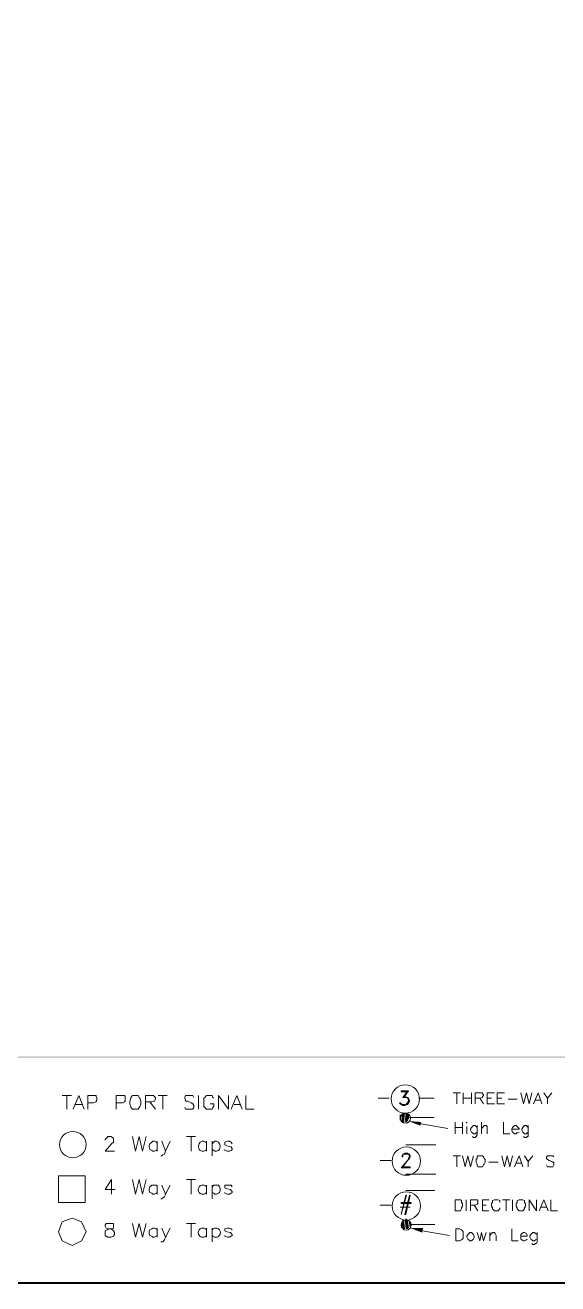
# Model space of a CAD drawing. Header units: millimetres. Extents: x 3.6 to 37.8, y 0.6 to 28.7.
# Drawn here: x 9.77 to 12.2, y 0.59 to 6.34 of the extents above; entities that cross this region are included whole.
import ezdxf

# ---------------------------------------------------------------- set-up
doc = ezdxf.new("R2010")
doc.units = ezdxf.units.MM
doc.layers.add('PDF_0', color=7, linetype='Continuous')

msp = doc.modelspace()

# ---------------------------------------------------------------- linework, layer by layer
at = {"layer": 'PDF_0', "lineweight": 0, "const_width": 0.00834}
msp.add_lwpolyline([(37.7648, 0.5988), (37.7648, 28.6993), (3.5681, 28.6993), (3.5681, 0.5988)], close=True, dxfattribs=at)
at = {"layer": 'PDF_0', "color": 8, "lineweight": 0, "true_color": 0x808080}
for points in [[(11.4369, 1.438, 1), (11.5662, 1.438, 1)], [(9.9232, 1.2295, 1), (10.0441, 1.2295, 1)], [(11.5704, 1.1544, 1), (11.4411, 1.1544, 1)], [(11.5704, 0.9501, 1), (11.4411, 0.9501, 1)]]:
    msp.add_lwpolyline(points, format="xyb", close=True, dxfattribs=at)
for points in [[(9.9354, 1.4537), (9.9771, 1.4537)], [(9.9562, 1.4537), (9.9562, 1.3911)], [(9.9854, 1.3911), (10.0104, 1.4537), (10.0355, 1.3911)], [(10.0521, 1.3911), (10.0521, 1.4537), (10.0772, 1.4537), (10.0897, 1.4537), (10.0897, 1.4495), (10.0938, 1.4411), (10.0938, 1.4328), (10.0897, 1.4286), (10.0897, 1.4245), (10.0772, 1.4203), (10.0521, 1.4203)], [(10.1814, 1.3911), (10.1814, 1.4537), (10.2106, 1.4537), (10.2189, 1.4537), (10.2231, 1.4495), (10.2231, 1.4411), (10.2231, 1.4328), (10.2231, 1.4286), (10.2189, 1.4245), (10.2106, 1.4203), (10.1814, 1.4203)], [(10.3148, 1.3911), (10.3148, 1.4537), (10.344, 1.4537), (10.3524, 1.4537), (10.3565, 1.4495), (10.3607, 1.4411), (10.3607, 1.437), (10.3565, 1.4286), (10.3524, 1.4286), (10.344, 1.4245), (10.3148, 1.4245)], [(10.3732, 1.4537), (10.4149, 1.4537)], [(10.3941, 1.4537), (10.3941, 1.3911)], [(10.5358, 1.4453), (10.5317, 1.4537), (10.5192, 1.4537), (10.5108, 1.4537), (10.4983, 1.4537), (10.4941, 1.4453), (10.4941, 1.4411), (10.4983, 1.4328), (10.4983, 1.4286), (10.5067, 1.4286), (10.5233, 1.4203), (10.5317, 1.4161), (10.5358, 1.4078), (10.5358, 1.3995), (10.5317, 1.3911), (10.5192, 1.3911), (10.5108, 1.3911), (10.4983, 1.3911), (10.4941, 1.3995)], [(10.5567, 1.4537), (10.5567, 1.3911)], [(10.6276, 1.4411), (10.6234, 1.4453), (10.6192, 1.4537), (10.6109, 1.4537), (10.5984, 1.4537), (10.5942, 1.4537), (10.5859, 1.4453), (10.5817, 1.4411), (10.5817, 1.4286), (10.5817, 1.4161), (10.5817, 1.4036), (10.5859, 1.3995), (10.5942, 1.3911), (10.5984, 1.3911), (10.6109, 1.3911), (10.6192, 1.3911), (10.6234, 1.3995), (10.6276, 1.4036), (10.6276, 1.4161), (10.6109, 1.4161)], [(10.6484, 1.3911), (10.6484, 1.4537), (10.6943, 1.3911), (10.6943, 1.4537)], [(10.7068, 1.3911), (10.7318, 1.4537), (10.7568, 1.3911)], [(10.7735, 1.4537), (10.7735, 1.3911), (10.8111, 1.3911)], [(11.4282, 1.4411), (11.3781, 1.4411)], [(11.4949, 1.4495), (11.4991, 1.4495), (11.5116, 1.4453), (11.5158, 1.4411), (11.5199, 1.4328), (11.5199, 1.4286), (11.5158, 1.4203), (11.5116, 1.412), (11.4991, 1.4078), (11.4907, 1.4078), (11.4824, 1.412), (11.4782, 1.4161), (11.4741, 1.4203), (11.4782, 1.4203)], [(11.5116, 1.4703), (11.4824, 1.4703), (11.4824, 1.4745), (11.5158, 1.4745), (11.4949, 1.4453)], [(11.5116, 1.4745), (11.4907, 1.4453), (11.4991, 1.4453), (11.5116, 1.4453), (11.5158, 1.4328)], [(11.5032, 1.4453), (11.5116, 1.4411), (11.5158, 1.4328), (11.5158, 1.4286), (11.5116, 1.4203), (11.5032, 1.412)], [(11.5616, 1.4411), (11.6325, 1.4411)], [(11.7201, 1.4662), (11.7534, 1.4662)], [(11.7368, 1.4662), (11.7368, 1.4161)], [(11.7659, 1.4662), (11.7659, 1.4161)], [(11.7659, 1.4411), (11.8035, 1.4411)], [(11.8035, 1.4662), (11.8035, 1.4161)], [(11.8201, 1.4161), (11.8201, 1.4662), (11.8452, 1.4662), (11.8535, 1.4662), (11.8535, 1.462), (11.8577, 1.4578), (11.8577, 1.4537), (11.8535, 1.4495), (11.8535, 1.4453), (11.8452, 1.4411), (11.8201, 1.4411)], [(11.841, 1.4411), (11.8577, 1.4161)], [(11.9077, 1.4161), (11.8744, 1.4161), (11.8744, 1.4662), (11.9077, 1.4662)], [(11.8744, 1.4411), (11.8952, 1.4411)], [(11.9536, 1.4161), (11.9202, 1.4161), (11.9202, 1.4662), (11.9536, 1.4662)], [(11.9202, 1.4411), (11.9411, 1.4411)], [(11.9703, 1.437), (12.012, 1.437)], [(12.0286, 1.4662), (12.0412, 1.4161), (12.0537, 1.4662), (12.0662, 1.4161), (12.0787, 1.4662)], [(12.087, 1.4161), (12.1079, 1.4662), (12.1245, 1.4161)], [(12.1329, 1.4662), (12.1496, 1.4411), (12.1496, 1.4161)], [(12.1704, 1.4662), (12.1496, 1.4411)], [(9.9938, 1.412), (10.0271, 1.412)], [(10.3357, 1.4245), (10.3607, 1.3911)], [(10.7193, 1.412), (10.7485, 1.412)], [(11.5158, 1.4245), (11.5116, 1.4161), (11.4991, 1.412), (11.4907, 1.412), (11.4824, 1.4161), (11.4782, 1.4203), (11.4866, 1.412)], [(12.0954, 1.4328), (12.1204, 1.4328)], [(11.4782, 1.3661), (11.4782, 1.3411)], [(11.4866, 1.3703), (11.4866, 1.3369)], [(11.4907, 1.3744), (11.4907, 1.3327)], [(11.4949, 1.3744), (11.4949, 1.3327)], [(11.4991, 1.3744), (11.5032, 1.3327)], [(11.5074, 1.3744), (11.5074, 1.3327)], [(11.5116, 1.3703), (11.5116, 1.3369)], [(11.5158, 1.3661), (11.5158, 1.3452)], [(11.5199, 1.3536), (11.6325, 1.3536)], [(11.5741, 1.3244), (11.6951, 1.3035)], [(11.7284, 1.3327), (11.7284, 1.2785)], [(11.7618, 1.3327), (11.7618, 1.2785)], [(11.8493, 1.3327), (11.8493, 1.2785)], [(11.9494, 1.3327), (11.9494, 1.2785), (11.9786, 1.2785)], [(10.1314, 1.2493), (10.1314, 1.2535), (10.1355, 1.2577), (10.1397, 1.2618), (10.1439, 1.266), (10.1564, 1.266), (10.1647, 1.2618), (10.1689, 1.2577), (10.1689, 1.2535), (10.1689, 1.2452), (10.1689, 1.241), (10.1606, 1.2327), (10.1314, 1.1993), (10.1731, 1.1993)], [(10.2565, 1.266), (10.269, 1.1993), (10.2857, 1.266), (10.3023, 1.1993), (10.319, 1.266)], [(10.5025, 1.266), (10.5442, 1.266)], [(10.5233, 1.266), (10.5233, 1.1993)], [(11.7284, 1.3077), (11.7618, 1.3077)], [(11.7826, 1.3119), (11.7826, 1.2785)], [(11.8285, 1.3077), (11.8243, 1.3119), (11.8201, 1.3161), (11.8118, 1.3161), (11.8076, 1.3119), (11.8035, 1.3077), (11.7993, 1.2994), (11.7993, 1.2952), (11.8035, 1.2869), (11.8076, 1.2827), (11.8118, 1.2785), (11.8201, 1.2785), (11.8243, 1.2827), (11.8285, 1.2869)], [(11.8285, 1.3161), (11.8285, 1.2744), (11.8243, 1.266), (11.8201, 1.2618), (11.8118, 1.2618), (11.8076, 1.266)], [(11.8493, 1.3035), (11.8577, 1.3119), (11.8618, 1.3161), (11.8702, 1.3161), (11.8744, 1.3119), (11.8744, 1.3035), (11.8744, 1.2785)], [(11.9869, 1.2994), (12.0203, 1.2994), (12.0203, 1.3035), (12.0161, 1.3077), (12.012, 1.3119), (12.0078, 1.3161), (11.9995, 1.3161), (11.9953, 1.3119), (11.9911, 1.3077), (11.9869, 1.2994), (11.9869, 1.2952), (11.9911, 1.2869), (11.9953, 1.2827), (11.9995, 1.2785), (12.0078, 1.2785), (12.012, 1.2827), (12.0203, 1.2869)], [(12.062, 1.3077), (12.0578, 1.3119), (12.0537, 1.3161), (12.0453, 1.3161), (12.0412, 1.3119), (12.037, 1.3077), (12.0328, 1.2994), (12.0328, 1.2952), (12.037, 1.2869), (12.0412, 1.2827), (12.0453, 1.2785), (12.0537, 1.2785), (12.0578, 1.2827), (12.062, 1.2869)], [(12.062, 1.3161), (12.062, 1.2744), (12.062, 1.266), (12.0578, 1.266), (12.0537, 1.2618), (12.0453, 1.2618), (12.0412, 1.266)], [(10.369, 1.2327), (10.3649, 1.241), (10.3565, 1.2452), (10.3482, 1.2452), (10.344, 1.241), (10.3357, 1.2327), (10.3315, 1.2243), (10.3315, 1.2201), (10.3357, 1.2076), (10.344, 1.2035), (10.3482, 1.1993), (10.3565, 1.1993), (10.3649, 1.2035), (10.369, 1.2076)], [(10.369, 1.2452), (10.369, 1.1993)], [(10.3899, 1.2452), (10.4066, 1.1993), (10.4274, 1.2452)], [(10.5942, 1.2327), (10.59, 1.241), (10.5817, 1.2452), (10.5734, 1.2452), (10.565, 1.241), (10.5609, 1.2327), (10.5567, 1.2243), (10.5567, 1.2201), (10.5609, 1.2076), (10.565, 1.2035), (10.5734, 1.1993), (10.5817, 1.1993), (10.59, 1.2035), (10.5942, 1.2076)], [(10.5942, 1.2452), (10.5942, 1.1993)], [(10.6192, 1.2452), (10.6192, 1.1785)], [(10.6192, 1.2327), (10.6276, 1.241), (10.6317, 1.2452), (10.6401, 1.2452), (10.6484, 1.241), (10.6526, 1.2327), (10.6568, 1.2243), (10.6568, 1.2201), (10.6526, 1.2076), (10.6484, 1.2035), (10.6401, 1.1993), (10.6317, 1.1993), (10.6276, 1.2035), (10.6192, 1.2076)], [(10.711, 1.2327), (10.7068, 1.241), (10.6985, 1.2452), (10.6901, 1.2452), (10.6776, 1.241), (10.6776, 1.2327), (10.6776, 1.2285), (10.686, 1.2243), (10.7026, 1.2201), (10.7068, 1.2201), (10.711, 1.2118), (10.711, 1.2076), (10.7068, 1.2035), (10.6985, 1.1993), (10.6901, 1.1993), (10.6776, 1.2035), (10.6776, 1.2076)], [(11.5032, 1.2285), (11.6408, 1.2285)], [(10.4066, 1.1993), (10.4024, 1.1868), (10.3941, 1.1826), (10.3899, 1.1785), (10.3857, 1.1785)], [(11.4365, 1.1576), (11.3865, 1.1576)], [(11.4866, 1.1284), (11.5241, 1.1284), (11.5241, 1.1242), (11.4824, 1.1242), (11.5116, 1.1576), (11.5158, 1.1659), (11.5199, 1.1743), (11.5199, 1.1785), (11.5158, 1.1868), (11.5116, 1.1868), (11.4991, 1.1868), (11.4907, 1.1868), (11.4907, 1.1785), (11.4907, 1.1743), (11.4866, 1.1743), (11.4866, 1.1785), (11.4907, 1.1868), (11.4991, 1.191), (11.5116, 1.191), (11.5158, 1.1868), (11.5199, 1.1868), (11.5241, 1.1785), (11.5241, 1.1743), (11.5199, 1.1659), (11.5116, 1.1576), (11.4866, 1.1242)], [(11.7201, 1.1785), (11.7534, 1.1785)], [(11.7368, 1.1785), (11.7368, 1.1284)], [(11.7618, 1.1785), (11.7743, 1.1284), (11.7868, 1.1785), (11.7993, 1.1284), (11.8118, 1.1785)], [(11.8827, 1.1493), (11.9244, 1.1493)], [(11.9411, 1.1785), (11.9536, 1.1284), (11.9661, 1.1785), (11.9786, 1.1284), (11.9911, 1.1785)], [(11.9995, 1.1284), (12.0203, 1.1785), (12.037, 1.1284)], [(12.0453, 1.1785), (12.062, 1.1534), (12.062, 1.1284)], [(12.0828, 1.1785), (12.062, 1.1534)], [(12.1788, 1.1743), (12.1746, 1.1785), (12.1662, 1.1785), (12.1579, 1.1785), (12.1496, 1.1785), (12.1454, 1.1743), (12.1454, 1.1659), (12.1496, 1.1618), (12.1579, 1.1576), (12.1704, 1.1534), (12.1746, 1.1493), (12.1788, 1.1493), (12.1788, 1.1409), (12.1788, 1.1368), (12.1746, 1.1284), (12.1662, 1.1284), (12.1579, 1.1284), (12.1496, 1.1284), (12.1454, 1.1368)], [(11.5032, 1.0951), (11.6408, 1.0951)], [(12.0078, 1.1451), (12.0328, 1.1451)], [(10.1606, 1.0033), (10.1606, 1.07), (10.1314, 1.0242), (10.1772, 1.0242)], [(10.2565, 1.07), (10.269, 1.0033), (10.2857, 1.07), (10.3023, 1.0033), (10.319, 1.07)], [(10.369, 1.0367), (10.3649, 1.045), (10.3565, 1.045), (10.3482, 1.045), (10.344, 1.045), (10.3357, 1.0367), (10.3315, 1.0283), (10.3315, 1.02), (10.3357, 1.0117), (10.344, 1.0075), (10.3482, 1.0033), (10.3565, 1.0033), (10.3649, 1.0075), (10.369, 1.0117)], [(10.369, 1.045), (10.369, 1.0033)], [(10.3899, 1.045), (10.4066, 1.0033), (10.4274, 1.045)], [(10.5025, 1.07), (10.5442, 1.07)], [(10.5233, 1.07), (10.5233, 1.0033)], [(10.5942, 1.045), (10.5942, 1.0033)], [(10.6192, 1.045), (10.6192, 0.9825)], [(10.6192, 1.0367), (10.6276, 1.045), (10.6317, 1.045), (10.6401, 1.045), (10.6484, 1.045), (10.6526, 1.0367), (10.6568, 1.0283), (10.6568, 1.02), (10.6526, 1.0117), (10.6484, 1.0075), (10.6401, 1.0033), (10.6317, 1.0033), (10.6276, 1.0075), (10.6192, 1.0117)], [(10.711, 1.0367), (10.7068, 1.045), (10.6985, 1.045), (10.6901, 1.045), (10.6776, 1.045), (10.6776, 1.0367), (10.6776, 1.0325), (10.686, 1.0283), (10.7026, 1.0242), (10.7068, 1.02), (10.711, 1.0158), (10.711, 1.0117), (10.7068, 1.0075), (10.6985, 1.0033), (10.6901, 1.0033), (10.6776, 1.0075), (10.6776, 1.0117)], [(10.4066, 1.0033), (10.4024, 0.9908), (10.3941, 0.9866), (10.3899, 0.9825), (10.3857, 0.9825)], [(11.5032, 1.02), (11.6367, 1.02)], [(11.7785, 0.9783), (11.7785, 0.9283)], [(11.7993, 0.9283), (11.7993, 0.9783), (11.8201, 0.9783), (11.8285, 0.9783), (11.8327, 0.9741), (11.8327, 0.97), (11.8327, 0.9658), (11.8327, 0.9616), (11.8285, 0.9574), (11.8201, 0.9533), (11.7993, 0.9533)], [(11.8827, 0.9283), (11.8535, 0.9283), (11.8535, 0.9783), (11.8827, 0.9783)], [(11.9327, 0.9658), (11.9327, 0.9741), (11.9244, 0.9783), (11.9202, 0.9783), (11.9119, 0.9783), (11.9077, 0.9783), (11.8994, 0.9741), (11.8994, 0.9658), (11.8952, 0.9616), (11.8952, 0.9491), (11.8994, 0.9408), (11.8994, 0.9366), (11.9077, 0.9283), (11.9119, 0.9283), (11.9202, 0.9283), (11.9244, 0.9283), (11.9327, 0.9366), (11.9327, 0.9408)], [(11.9452, 0.9783), (11.9786, 0.9783)], [(11.9619, 0.9783), (11.9619, 0.9283)], [(11.9911, 0.9783), (11.9911, 0.9283)], [(12.0662, 0.9283), (12.0662, 0.9783), (12.0995, 0.9283), (12.0995, 0.9783)], [(12.112, 0.9283), (12.1329, 0.9783), (12.1537, 0.9283)], [(12.1662, 0.9783), (12.1662, 0.9283), (12.1954, 0.9283)], [(11.4365, 0.9533), (11.3865, 0.9533)], [(11.4782, 0.9449), (11.5241, 0.9449), (11.4782, 0.9449)], [(11.816, 0.9533), (11.8327, 0.9283)], [(11.8535, 0.9533), (11.8702, 0.9533)], [(12.1204, 0.9449), (12.1454, 0.9449)], [(10.2565, 0.8699), (10.269, 0.8073), (10.2857, 0.8699), (10.3023, 0.8073), (10.319, 0.8699)], [(10.5025, 0.8699), (10.5442, 0.8699)], [(10.5233, 0.8699), (10.5233, 0.8073)], [(11.4866, 0.8782), (11.4866, 0.8532)], [(11.4907, 0.8866), (11.4907, 0.849)], [(11.4949, 0.8866), (11.4949, 0.8449)], [(11.5032, 0.8907), (11.4991, 0.8449)], [(11.5074, 0.8907), (11.5074, 0.8449)], [(11.5116, 0.8866), (11.5116, 0.8449)], [(11.5199, 0.8824), (11.5158, 0.849)], [(11.5241, 0.8782), (11.5241, 0.8574)], [(11.5241, 0.8657), (11.6367, 0.8657)], [(10.369, 0.8407), (10.3649, 0.8449), (10.3565, 0.849), (10.3482, 0.849), (10.344, 0.8449), (10.3357, 0.8407), (10.3315, 0.8324), (10.3315, 0.824), (10.3357, 0.8157), (10.344, 0.8115), (10.3482, 0.8073), (10.3565, 0.8073), (10.3649, 0.8115), (10.369, 0.8157)], [(10.369, 0.849), (10.369, 0.8073)], [(10.4066, 0.8073), (10.4024, 0.7948), (10.3941, 0.7865), (10.3899, 0.7865), (10.3857, 0.7865)], [(10.3899, 0.849), (10.4066, 0.8073), (10.4274, 0.849)], [(10.5942, 0.849), (10.5942, 0.8073)], [(10.6192, 0.849), (10.6192, 0.7865)], [(10.711, 0.8407), (10.7068, 0.8449), (10.6985, 0.849), (10.6901, 0.849), (10.6776, 0.8449), (10.6776, 0.8407), (10.6776, 0.8365), (10.686, 0.8324), (10.7026, 0.8282), (10.7068, 0.824), (10.711, 0.8198), (10.711, 0.8157), (10.7068, 0.8115), (10.6985, 0.8073), (10.6901, 0.8073), (10.6776, 0.8115), (10.6776, 0.8157)], [(11.5783, 0.8365), (11.7034, 0.8157)], [(11.8285, 0.8282), (11.841, 0.7907), (11.8493, 0.8282), (11.8577, 0.7907), (11.8702, 0.8282)], [(11.8869, 0.8282), (11.8869, 0.7907)], [(11.8869, 0.8157), (11.8952, 0.824), (11.8994, 0.8282), (11.9077, 0.8282), (11.9119, 0.824), (11.9161, 0.8157), (11.9161, 0.7907)], [(11.9869, 0.8449), (11.9869, 0.7907), (12.0161, 0.7907)], [(12.0286, 0.8115), (12.0578, 0.8115), (12.0578, 0.8157), (12.0537, 0.824), (12.0453, 0.8282), (12.0412, 0.8282), (12.0328, 0.824), (12.0286, 0.8198), (12.0286, 0.8115), (12.0286, 0.8073), (12.0286, 0.799), (12.0328, 0.7948), (12.0412, 0.7907), (12.0453, 0.7907), (12.0537, 0.7948), (12.0578, 0.799)], [(12.1037, 0.8198), (12.0954, 0.824), (12.0912, 0.8282), (12.0828, 0.8282), (12.0787, 0.824), (12.0745, 0.8198), (12.0703, 0.8115), (12.0703, 0.8073), (12.0745, 0.799), (12.0787, 0.7948), (12.0828, 0.7907), (12.0912, 0.7907), (12.0954, 0.7948), (12.1037, 0.799)], [(12.1037, 0.8282), (12.1037, 0.7865), (12.0995, 0.7781), (12.0954, 0.7781), (12.0912, 0.774), (12.0828, 0.774), (12.0787, 0.7781)]]:
    msp.add_lwpolyline(points, dxfattribs=at)
for points in [[(10.2606, 1.4537), (10.2565, 1.4537), (10.2481, 1.4453), (10.2481, 1.4411), (10.244, 1.4286), (10.244, 1.4161), (10.2481, 1.4036), (10.2481, 1.3995), (10.2565, 1.3911), (10.2606, 1.3911), (10.2731, 1.3911), (10.2815, 1.3911), (10.2857, 1.3995), (10.2898, 1.4036), (10.294, 1.4161), (10.294, 1.4286), (10.2898, 1.4411), (10.2857, 1.4453), (10.2815, 1.4537), (10.2731, 1.4537)], [(11.7785, 1.3286), (11.7826, 1.3286), (11.7826, 1.3327)], [(11.841, 1.1785), (11.8327, 1.1785), (11.8285, 1.1743), (11.8285, 1.1659), (11.8243, 1.1618), (11.8243, 1.1493), (11.8285, 1.1409), (11.8285, 1.1368), (11.8327, 1.1284), (11.841, 1.1284), (11.8493, 1.1284), (11.8535, 1.1284), (11.8577, 1.1368), (11.8618, 1.1409), (11.866, 1.1493), (11.866, 1.1618), (11.8618, 1.1659), (11.8577, 1.1743), (11.8535, 1.1785), (11.8493, 1.1785)], [(9.9187, 1.0867), (9.9187, 0.9658), (10.0396, 0.9658), (10.0396, 1.0867)], [(11.5032, 0.9991), (11.4824, 0.9116), (11.5074, 0.9991)], [(11.5199, 0.9991), (11.4991, 0.9116), (11.5032, 0.9116), (11.5241, 0.9991)], [(11.7284, 0.9283), (11.7284, 0.9783), (11.7451, 0.9783), (11.7534, 0.9783), (11.7576, 0.9741), (11.7576, 0.9658), (11.7618, 0.9616), (11.7618, 0.9491), (11.7576, 0.9408), (11.7576, 0.9366), (11.7534, 0.9283), (11.7451, 0.9283)], [(12.0245, 0.9783), (12.0203, 0.9783), (12.012, 0.9741), (12.012, 0.9658), (12.0078, 0.9616), (12.0078, 0.9491), (12.012, 0.9408), (12.012, 0.9366), (12.0203, 0.9283), (12.0245, 0.9283), (12.0328, 0.9283), (12.037, 0.9283), (12.0453, 0.9366), (12.0453, 0.9408), (12.0495, 0.9491), (12.0495, 0.9616), (12.0453, 0.9658), (12.0453, 0.9741), (12.037, 0.9783), (12.0328, 0.9783)], [(11.4824, 0.9616), (11.5283, 0.9616), (11.5283, 0.9658), (11.4824, 0.9658)], [(9.9813, 0.7698), (10.023, 0.7907), (10.0438, 0.8324), (10.023, 0.8782), (9.9813, 0.8949), (9.9354, 0.8782), (9.9187, 0.8324), (9.9354, 0.7907)], [(10.1439, 0.8699), (10.1355, 0.8699), (10.1314, 0.8615), (10.1314, 0.8574), (10.1355, 0.849), (10.1439, 0.8449), (10.1564, 0.8449), (10.1647, 0.8407), (10.1689, 0.8365), (10.1731, 0.8282), (10.1731, 0.8198), (10.1689, 0.8115), (10.1564, 0.8073), (10.1439, 0.8073), (10.1355, 0.8115), (10.1314, 0.8115), (10.1314, 0.8198), (10.1314, 0.8282), (10.1314, 0.8365), (10.1397, 0.8407), (10.148, 0.8449), (10.1606, 0.8449), (10.1689, 0.849), (10.1689, 0.8574), (10.1689, 0.8615), (10.1689, 0.8699), (10.1564, 0.8699)], [(11.7326, 0.7907), (11.7326, 0.8449), (11.7493, 0.8449), (11.7576, 0.8407), (11.7618, 0.8365), (11.7659, 0.8324), (11.7659, 0.824), (11.7659, 0.8115), (11.7659, 0.8032), (11.7618, 0.799), (11.7576, 0.7948), (11.7493, 0.7907)], [(11.7951, 0.8282), (11.791, 0.824), (11.7868, 0.8198), (11.7826, 0.8115), (11.7826, 0.8073), (11.7868, 0.799), (11.791, 0.7948), (11.7951, 0.7907), (11.8035, 0.7907), (11.8076, 0.7948), (11.8118, 0.799), (11.816, 0.8073), (11.816, 0.8115), (11.8118, 0.8198), (11.8076, 0.824), (11.8035, 0.8282)]]:
    msp.add_lwpolyline(points, close=True, dxfattribs=at)
for centre in [(11.5016, 1.3504), (11.5057, 0.8625)]:
    msp.add_circle(centre, 0.0229, dxfattribs=at)
for centre, start, end in [((10.5773, 1.0242), 36.4913, 323.5087), ((10.5773, 0.8282), 36.4913, 323.5087), ((10.6361, 0.8282), 216.4913, 143.5087)]:
    msp.add_arc(centre, 0.021, start, end, dxfattribs=at)
at = {"layer": 'PDF_0', "transparency": 33554559}
for points in [[(3.5681, 1.633), (3.5681, 1.6246), (37.7648, 1.633)], [(3.5681, 1.6246), (37.7648, 1.633), (37.7648, 1.6246)]]:
    msp.add_solid(points, dxfattribs=at)
at = {"layer": 'PDF_0', "color": 8, "true_color": 0x808080, "transparency": 33554559}
for points in [[(11.57, 1.3161), (11.5741, 1.3327), (11.5158, 1.3369)], [(11.5783, 0.8282), (11.5825, 0.849), (11.5241, 0.849)]]:
    msp.add_solid(points, dxfattribs=at)

doc.saveas('drawing.dxf')
